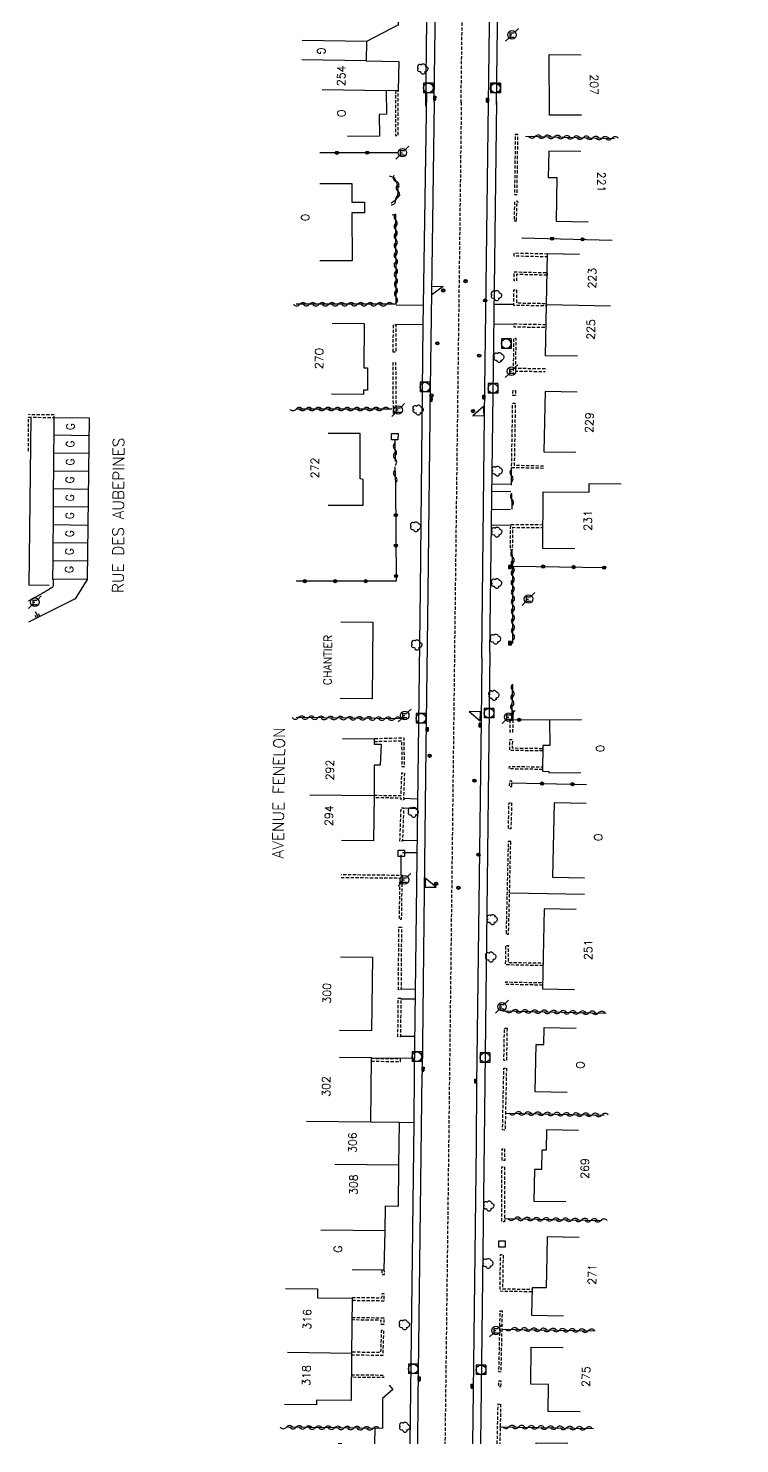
# Model space of a CAD drawing. Header units: millimetres. Extents: x 114000 to 119599, y 121000 to 124063.
# Drawn here: x 114000 to 114111, y 121000 to 121221.1 of the extents above; entities that cross this region are included whole.
import ezdxf
from ezdxf.enums import TextEntityAlignment as Align

# ---------------------------------------------------------------- set-up
doc = ezdxf.new("R2010")
doc.units = ezdxf.units.MM
doc.linetypes.add('DASHED', pattern=[0.75, 0.5, -0.25])
doc.layers.get('0').update_dxf_attribs({"linetype": 'CONTINUOUS'})
for name, color, linetype in [('W0001', 6, 'DASHED'), ('W0008', 7, 'CONTINUOUS'), ('W0100', 7, 'CONTINUOUS'), ('W0112', 1, 'DASHED'), ('W0211', 2, 'CONTINUOUS'), ('W0300', 7, 'CONTINUOUS'), ('W0310', 3, 'CONTINUOUS'), ('W0322', 7, 'CONTINUOUS'), ('W0330', 7, 'CONTINUOUS'), ('W0400', 7, 'CONTINUOUS'), ('W0420', 7, 'CONTINUOUS'), ('W0471', 7, 'CONTINUOUS'), ('W0984', 7, 'CONTINUOUS'), ('W0989', 7, 'CONTINUOUS'), ('W0991', 7, 'CONTINUOUS'), ('W1102', 7, 'CONTINUOUS')]:
    doc.layers.add(name, color=color, linetype=linetype)
doc.styles.get("Standard").update_dxf_attribs({"font": 'romans.shx', "width": 0.85})

# ---------------------------------------------------------------- blocks, each defined once
blk = doc.blocks.new('t310o')
at = {"color": 0, "linetype": 'Continuous'}
for centre, start, end in [((-0.5, 0.38), 216.8699, 323.1304), ((0.5, -0.37), 36.8699, 143.1303)]:
    blk.add_arc(centre, 0.625, start, end, dxfattribs=at)
blk = doc.blocks.new('t322o')
at = {"color": 0, "linetype": 'Continuous'}
for radius in [0.25, 0.15]:
    blk.add_circle((0, 0), radius, dxfattribs=at)
blk = doc.blocks.new('t211o')
at = {"color": 0, "linetype": 'Continuous'}
for p, q in [((-0.29, 0.5), (-0.29, 0)), ((0, 1), (0, 0)), ((0.29, 0.5), (0.29, 0))]:
    blk.add_line(p, q, dxfattribs=at)
blk = doc.blocks.new('T471')
for p, q in [((-0.333334, 0.333334), (-0.333334, -0.333334)), ((-0.333334, 0.333334), (0.333334, 0.333334)), ((-0.333334, 0), (0, 0)), ((0.500001, 0.500001), (1.000002, 1.000002)), ((-0.500001, -0.500001), (-1.000002, -1.000002)), ((-0.333334, -0.333334), (0.333334, -0.333334))]:
    blk.add_line(p, q)
blk.add_ellipse((0, 0), major_axis=(0.471405, 0.471405), ratio=1, start_param=5.4977871438, end_param=11.780972451)
blk = doc.blocks.new('T300')
for p, q in [((-0.8, 0.51), (-0.86, 0.34)), ((-0.86, 0.34), (-0.86, 0.17)), ((-0.86, 0.17), (-0.74, 0.06)), ((-0.69, 0.63), (-0.8, 0.51)), ((-0.8, -0.06), (-0.74, 0.06)), ((-0.74, 0.06), (-0.69, 0.11)), ((-0.57, 0.69), (-0.69, 0.63)), ((-0.46, 0.69), (-0.57, 0.69)), ((-0.29, 0.63), (-0.46, 0.69)), ((-0.29, 0.63), (-0.17, 0.74)), ((-0.23, 0.57), (-0.29, 0.63)), ((-0.17, 0.74), (-0.06, 0.8)), ((-0.06, 0.8), (0.06, 0.8)), ((0.06, 0.8), (0.23, 0.74)), ((0.23, 0.74), (0.34, 0.63)), ((0.34, 0.63), (0.4, 0.51)), ((0.46, 0.46), (0.34, 0.46)), ((0.4, 0.51), (0.4, 0.46)), ((0.57, 0.4), (0.46, 0.46)), ((0.57, 0.4), (0.69, 0.29)), ((0.69, 0.29), (0.74, 0.17)), ((0.74, 0.06), (0.69, -0.17)), ((0.74, 0.17), (0.74, 0.06)), ((-0.8, -0.17), (-0.8, -0.06)), ((-0.8, -0.23), (-0.8, -0.17)), ((-0.74, -0.34), (-0.8, -0.23)), ((-0.69, -0.4), (-0.74, -0.34)), ((-0.51, -0.46), (-0.69, -0.4)), ((-0.4, -0.46), (-0.51, -0.46)), ((-0.4, -0.46), (-0.34, -0.46)), ((-0.34, -0.46), (-0.34, -0.4)), ((-0.34, -0.51), (-0.34, -0.46)), ((-0.29, -0.63), (-0.34, -0.51)), ((-0.17, -0.74), (-0.29, -0.63)), ((-0.06, -0.8), (-0.17, -0.74)), ((0.06, -0.8), (-0.06, -0.8)), ((0.17, -0.74), (0.06, -0.8)), ((0.23, -0.69), (0.17, -0.74)), ((0.29, -0.46), (0.23, -0.46)), ((0.29, -0.63), (0.23, -0.69)), ((0.46, -0.4), (0.29, -0.46)), ((0.34, -0.51), (0.29, -0.63)), ((0.34, -0.51), (0.34, -0.46)), ((0.57, -0.34), (0.46, -0.4)), ((0.63, -0.29), (0.57, -0.34)), ((0.69, -0.17), (0.63, -0.29))]:
    blk.add_line(p, q)
blk = doc.blocks.new('T400')
for p, q in [((-0.15, 0.3), (0.15, 0.3)), ((-0.15, -0.25), (-0.15, 0.3)), ((-0.15, 0.15), (0.15, 0.15)), ((-0.15, 0), (0.15, 0)), ((0.15, 0.3), (0.15, -0.25)), ((-0.15, -0.15), (0.15, -0.15)), ((-0.15, -0.25), (-0.15, -0.3)), ((-0.15, -0.3), (0.15, -0.3)), ((0.15, -0.3), (0.15, -0.25))]:
    blk.add_line(p, q)
blk = doc.blocks.new('T420')
for p, q in [((0.75, 0.75), (-0.75, 0.75)), ((-0.75, 0.75), (-0.75, -0.75)), ((0.75, 0.75), (0.75, -0.75)), ((0.75, -0.75), (-0.75, -0.75))]:
    blk.add_line(p, q)
blk.add_ellipse((0, 0), major_axis=(-0.53, 0.53), ratio=1, start_param=3.926991, end_param=10.210176)
blk = doc.blocks.new('t112o')
at = {"color": 0, "linetype": 'Continuous'}
for p, q in [((-0.5, 0.5), (0.5, 0.5)), ((-0.5, -0.5), (-0.5, 0.5)), ((0.5, 0.5), (0.5, -0.5)), ((0.5, -0.5), (-0.5, -0.5))]:
    blk.add_line(p, q, dxfattribs=at)
blk = doc.blocks.new('t330o')
at = {"color": 0, "linetype": 'Continuous'}
for p, q in [((0.25, -0.25), (-0.25, 0.25)), ((-0.25, -0.25), (0.25, 0.25)), ((-0.25, 0.25), (-0.25, -0.25)), ((0.25, 0.25), (-0.25, 0.25)), ((0.25, -0.25), (0.25, 0.25)), ((-0.25, -0.25), (0.25, -0.25)), ((-0.25, -0.25), (-0.25, -0.25))]:
    blk.add_line(p, q, dxfattribs=at)

msp = doc.modelspace()

# ---------------------------------------------------------------- linework, layer by layer
at = {"layer": 'W0001', "flags": 128}
for points in [[(114067.53, 121209.46), (114068.15, 121257.87), (114068.9, 121319.6), (114069.72, 121372.91), (114070.2, 121424.65), (114070.67, 121462.81), (114071.03, 121492.23), (114071.57, 121532.55), (114072.13, 121576.13), (114072.77, 121628.25), (114073.3, 121675.44), (114073.93, 121731.21), (114074.6, 121786.57), (114074.91, 121810.83), (114075.11, 121825.24), (114075.14, 121833.68), (114074.94, 121841.57), (114074.4, 121850.06), (114074.1, 121856.62), (114072.64, 121862.16), (114070.68, 121867.19), (114068.42, 121873.43), (114066.2, 121879.16), (114063.78, 121885.05), (114062.22, 121888.75)], [(114067.56, 121209.5), (114066.73, 121143.01), (114065.44, 121034.92), (114065.01, 121000)], [(114000, 121155.04), (114000.05, 121160.32)]]:
    msp.add_lwpolyline(points, dxfattribs=at)
at = {"layer": 'W0008', "flags": 128}
for points in [[(114000, 121362.76), (114001.79, 121362.74), (114060.4, 121362.19, -0.05748), (114061.55, 121362.05, -0.041809), (114063.05, 121361.54, -0.104366), (114064.27, 121360.68, -0.13222), (114064.83, 121359.62, -0.020955), (114065.02, 121358.6, -0.037642), (114065.06, 121358.03), (114064.49, 121309.45), (114064.29, 121292.15), (114063.89, 121258.95), (114063.46, 121224.98), (114063.26, 121209.54)], [(114071.8, 121209.38), (114072.53, 121266.18), (114073.15, 121315.87), (114073.5, 121344.65), (114073.64, 121353.4, -0.097447), (114073.84, 121354.32, -0.055715), (114074.64, 121355.74, -0.061445), (114075.59, 121356.75, -0.049076), (114077.02, 121357.73, -0.038367), (114079.07, 121358.66, -0.086402), (114080.07, 121358.84), (114110.91, 121358.96)], [(114073.04, 121209.18), (114073.51, 121245.72), (114073.5, 121247.35), (114074.35, 121311.68), (114074.73, 121344.34), (114074.86, 121352.53, -0.069797), (114075, 121353.42, -0.040869), (114075.56, 121354.85, -0.086716), (114076.31, 121355.87, -0.076953), (114077.47, 121356.69, -0.061389), (114079.64, 121357.45, -0.053466), (114082.26, 121357.73), (114111, 121357.76)], [(114003.83, 121135.01, -0.057018), (114003.86, 121133.96, -0.232365), (114003.72, 121133.72, -0.011995), (114002.92, 121133.23, -0.0039), (114000.41, 121131.81, -0.000229), (114000, 121131.58)]]:
    msp.add_lwpolyline(points, format="xyb", dxfattribs=at)
for points in [[(114062.05, 121208.9), (114062.26, 121226.87), (114062.27, 121228.2), (114062.57, 121252.07), (114062.58, 121253.3), (114063.37, 121319.76), (114063.41, 121321.12), (114063.8, 121357.3), (114063.47, 121358.7), (114062.89, 121359.45), (114060.28, 121361.02), (114001.78, 121361.54), (114000, 121361.56)], [(114062.14, 121211.16), (114061.62, 121177.77), (114061.58, 121174.75), (114061.48, 121164.48), (114061.12, 121133.37), (114060.19, 121058.03)], [(114063.32, 121209.6), (114062.7, 121164.83), (114062.36, 121132.99), (114062.05, 121108.75), (114061.78, 121086.24), (114061.43, 121057.74)], [(114070.76, 121122.76), (114071.2, 121160.58), (114071.81, 121209.4)], [(114071.99, 121123.53), (114072.51, 121163.93), (114073.08, 121209.62)], [(114061.62, 121177.77), (114057.4, 121177.8)], [(114072.67, 121177.97), (114075.78, 121177.97)], [(114061.58, 121174.75), (114057.37, 121174.79)], [(114072.62, 121174.91), (114075.77, 121174.84)], [(114000.11, 121134.06), (114000.45, 121160.31)], [(114072.35, 121149.89), (114075.3, 121149.85)], [(114072.33, 121148.78), (114075.29, 121148.74)], [(114072.28, 121145.97), (114075.25, 121145.93)], [(114072.24, 121143.51), (114075.22, 121143.47)], [(114003.26, 121134.03), (114000, 121134.07)], [(114072, 121123.56), (114071.21, 121056.45), (114071.13, 121047.18), (114070.54, 121000)], [(114070.77, 121122.8), (114070.65, 121112.92), (114069.94, 121056.15), (114069.88, 121046.71), (114069.4, 121008.25), (114069.29, 121000)], [(114060.73, 121100.68), (114058.55, 121100.75)], [(114060.72, 121099.18), (114058.56, 121099.26)], [(114060.65, 121094.14), (114058.39, 121094.22)], [(114060.62, 121092.27), (114058.39, 121092.27)], [(114075.11, 121086.04), (114086.76, 121085.82)], [(114060.34, 121070.95), (114058.15, 121070.97)], [(114060.33, 121069.41), (114058.12, 121069.43)], [(114060.28, 121063.58), (114058.07, 121063.6)], [(114060.21, 121060.14), (114053.52, 121060.2)], [(114060.2, 121058.02), (114060.13, 121050.12), (114059.52, 121000)], [(114061.41, 121057.76), (114060.8, 121006.96), (114060.72, 121000)], [(114060.13, 121050.12), (114057.92, 121050.16)], [(114056.28, 121009.13), (114056.87, 121008.46), (114055.29, 121007.07), (114055.29, 121002.38)], [(114054.05, 121002.36), (114054.04, 121000)]]:
    msp.add_lwpolyline(points, dxfattribs=at)
for points in [[(114062.95, 121180.78), (114064.72, 121180.75), (114062.96, 121179.41)], [(114071.11, 121160.61), (114071.03, 121162.01), (114069.36, 121160.54)], [(114070.48, 121112.9), (114070.56, 121114.28), (114068.78, 121114.35)], [(114061.92, 121088.34), (114061.91, 121086.94), (114063.65, 121086.94)]]:
    msp.add_lwpolyline(points, close=True, dxfattribs=at)
at = {"layer": 'W0100', "flags": 128}
for points in [[(114053.14, 121262.69), (114058.14, 121262.57), (114058.03, 121257.99), (114058.03, 121251.99), (114057.98, 121246.1), (114057.94, 121241.99), (114057.86, 121236.97), (114057.8, 121231.96), (114057.8, 121226.82), (114057.71, 121221.59), (114057.76, 121221.59), (114052.75, 121218.99), (114052.7, 121215.97), (114057.8, 121215.88), (114057.72, 121211.37), (114055.86, 121211.28), (114055.89, 121207.63), (114054.77, 121207.62), (114054.8, 121204.2), (114049.81, 121204.16)], [(114086.3, 121207.5), (114081.3, 121207.49), (114081.28, 121216.98), (114086.28, 121216.93)], [(114086.2, 121201.8), (114081.21, 121201.88), (114081.14, 121197.77), (114082.48, 121197.75), (114082.37, 121190.92), (114087.37, 121190.84)], [(114045.5, 121196.83), (114050.5, 121196.84), (114050.5, 121193.92), (114052.48, 121193.92), (114052.48, 121192.24), (114050.5, 121192.24), (114050.51, 121184.76), (114045.51, 121184.76)], [(114085.71, 121169.84), (114080.71, 121169.89), (114080.84, 121177.9), (114081.03, 121185.89), (114086.03, 121185.77)], [(114047.43, 121175.01), (114052.41, 121174.96), (114052.34, 121168.03), (114052.94, 121168.02), (114052.91, 121164.56), (114052.32, 121164.56), (114052.31, 121163.88), (114047.31, 121163.93)], [(114085.65, 121164.22), (114080.65, 121164.33), (114080.45, 121154.92), (114085.45, 121154.88)], [(114046.77, 121146.56), (114052.23, 121146.56), (114052.27, 121150.6), (114051.77, 121150.69), (114051.77, 121157.77), (114046.77, 121157.77)], [(114085.28, 121139.78), (114080.28, 121139.83), (114080.35, 121148.68), (114087.5, 121148.62), (114087.52, 121149.97), (114092.52, 121149.93)], [(114048.78, 121128.38), (114053.78, 121128.32), (114053.64, 121116.31), (114048.64, 121116.37)], [(114086.34, 121113.03), (114081.34, 121112.99), (114081.37, 121109.02), (114080.29, 121109.02), (114080.22, 121105.02), (114081.22, 121105), (114081.22, 121104.79), (114086.22, 121104.83)], [(114049.04, 121110.14), (114053.96, 121110.08), (114053.96, 121109.27), (114055.04, 121109.26), (114054.92, 121105.97), (114053.99, 121105.98), (114053.94, 121101.19), (114053.86, 121094.15), (114048.86, 121094.21)], [(114087.03, 121100.01), (114082.03, 121100.1), (114081.81, 121088.48), (114086.81, 121088.39)], [(114085.48, 121083.42), (114080.49, 121083.52), (114080.24, 121071.06), (114085.24, 121070.96)], [(114048.72, 121076.05), (114053.72, 121076), (114053.57, 121064.46), (114048.58, 121064.52)], [(114084.1, 121054.87), (114079.1, 121054.97), (114079.24, 121062.37), (114080.44, 121062.35), (114080.49, 121064.99), (114085.49, 121064.89)], [(114050.55, 121027.22), (114055.55, 121027.13), (114055.66, 121033.25), (114055.73, 121037.16), (114057.76, 121037.12), (114057.83, 121043.48), (114057.92, 121050.16), (114053.43, 121050.21), (114053.53, 121060.28), (114048.53, 121060.33)], [(114085.86, 121048.92), (114080.86, 121049), (114080.81, 121045.84), (114080.13, 121045.85), (114080.09, 121042.82), (114078.97, 121042.83), (114078.89, 121037.89), (114083.89, 121037.81)], [(114085.96, 121032.19), (114080.96, 121032.29), (114080.9, 121029.34), (114080.8, 121024.32), (114078.6, 121024.36), (114078.51, 121020.05), (114083.51, 121019.95)], [(114040.14, 121024.25), (114045.14, 121024.2), (114045.13, 121022.76), (114050.54, 121022.71), (114050.42, 121014.1), (114050.35, 121006.74), (114044.97, 121006.79), (114044.96, 121006.07), (114039.97, 121006.11)], [(114086.11, 121004.98), (114081.11, 121005.05), (114081.17, 121009.26), (114078.39, 121009.3), (114078.48, 121015.08), (114083.48, 121015)], [(114048.9, 121000), (114048.37, 121000.01)], [(114084.17, 121000.03), (114079.17, 121000.07), (114079.17, 121000)]]:
    msp.add_lwpolyline(points, dxfattribs=at)
msp.add_lwpolyline([(114009.16, 121134.97), (114003.84, 121135.02), (114003.85, 121137.96), (114003.88, 121140.76), (114003.92, 121143.55), (114003.93, 121146.38), (114003.95, 121149.17), (114003.97, 121151.96), (114004, 121154.76), (114004.02, 121157.55), (114004.03, 121160.27), (114009.49, 121160.2)], close=True, dxfattribs=at)
at = {"layer": 'W0112', "flags": 128}
for points in [[(114057.32, 121211.35), (114057.3, 121204.32), (114057.7, 121204.32), (114057.72, 121211.37)], [(114081.03, 121185.8), (114075.77, 121185.93), (114075.76, 121185.53), (114081.02, 121185.4)], [(114080.79, 121174.76), (114075.77, 121174.84), (114075.76, 121174.44), (114080.78, 121174.36)], [(114080.68, 121167.85), (114076.06, 121167.93), (114076.12, 121172.61), (114075.72, 121172.62), (114075.65, 121167.17), (114076.05, 121167.16), (114076.06, 121167.53), (114080.67, 121167.45)], [(114004.04, 121160.67), (114000, 121160.72)], [(114000, 121160.32), (114004.03, 121160.27), (114004.04, 121160.67)], [(114080.39, 121152.33), (114075.41, 121152.43), (114075.58, 121162.52), (114075.98, 121162.51), (114075.82, 121152.83), (114080.4, 121152.73)], [(114080.31, 121143.48), (114075.22, 121143.53), (114075.17, 121139.62), (114075.57, 121139.61), (114075.62, 121143.12), (114080.31, 121143.08)], [(114053.96, 121109.68), (114058.24, 121109.8), (114058.3, 121105.77), (114058.7, 121105.78), (114058.63, 121110.21), (114053.96, 121110.08)], [(114080.28, 121108.19), (114075.11, 121108.28), (114075.13, 121109.97), (114075.53, 121109.96), (114075.51, 121108.67), (114080.28, 121108.59)], [(114080.23, 121105.3), (114075.05, 121105.39), (114075.06, 121105.79), (114080.24, 121105.7)], [(114053.94, 121101.27), (114058.17, 121101.23), (114058.28, 121104.8), (114058.68, 121104.79), (114058.56, 121101.02), (114058.57, 121100.58), (114058.17, 121100.57), (114058.16, 121100.83), (114053.94, 121100.87)], [(114048.8, 121088.45), (114057.95, 121088.35), (114057.85, 121081.94), (114058.25, 121081.93), (114058.36, 121088.74), (114048.81, 121088.85)], [(114080.31, 121074.67), (114074.48, 121074.79), (114074.5, 121077.82), (114074.9, 121077.82), (114074.88, 121075.18), (114080.32, 121075.07)], [(114080.25, 121071.61), (114074.48, 121071.73), (114074.49, 121072.12), (114080.26, 121072.01)], [(114053.52, 121059.74), (114058.05, 121059.69), (114058.05, 121060.09), (114053.52, 121060.14)], [(114078.58, 121023.71), (114073.6, 121023.8), (114073.69, 121029.56), (114074.09, 121029.55), (114074, 121024.2), (114078.59, 121024.11)], [(114055.15, 121027.14), (114055.16, 121026.42), (114055.56, 121026.43), (114055.55, 121027.13)], [(114050.54, 121022.4), (114055.53, 121022.33), (114055.54, 121023.4), (114055.14, 121023.4), (114055.13, 121022.74), (114050.54, 121022.8)], [(114050.5, 121019.73), (114055.5, 121019.66), (114055.47, 121018.63), (114055.07, 121018.64), (114055.08, 121019.26), (114050.49, 121019.33)], [(114050.42, 121013.89), (114055.35, 121013.82), (114055.48, 121017.65), (114055.08, 121017.66), (114054.96, 121014.23), (114050.43, 121014.29)], [(114050.39, 121010.77), (114055.44, 121010.72), (114055.44, 121010.32), (114050.39, 121010.37)], [(114073.17, 121000), (114073.3, 121006.2), (114073.7, 121006.19)], [(114073.7, 121006.19), (114073.57, 121000)]]:
    msp.add_lwpolyline(points, dxfattribs=at)
for points in [[(114076.39, 121204.49), (114075.99, 121204.49), (114075.86, 121195.09), (114076.26, 121195.08)], [(114076.18, 121190.99), (114076.25, 121193.64), (114076.46, 121193.7), (114076.35, 121194.08), (114075.86, 121193.94), (114075.78, 121191)], [(114080.95, 121182.5), (114076.2, 121182.61), (114076.19, 121181.63), (114075.79, 121181.64), (114075.8, 121183.02), (114080.96, 121182.9)], [(114076.18, 121180.2), (114076.18, 121178.17), (114080.84, 121178.09), (114080.84, 121177.7), (114075.78, 121177.78), (114075.78, 121180.2)], [(114056.93, 121170.49), (114056.97, 121174.75), (114057.37, 121174.74), (114057.33, 121170.49)], [(114056.97, 121160.92), (114056.91, 121168.86), (114057.31, 121168.86), (114057.37, 121160.92)], [(114076.03, 121164.51), (114076.01, 121163.72), (114075.61, 121163.73), (114075.63, 121164.52)], [(114075.59, 121113.08), (114075.57, 121111.13), (114075.17, 121111.13), (114075.19, 121113.08)], [(114075.45, 121102.62), (114075.46, 121103.48), (114075.06, 121103.48), (114075.05, 121102.62)], [(114057.99, 121094.12), (114058.16, 121099.32), (114058.56, 121099.31), (114058.39, 121094.1)], [(114075.41, 121100.1), (114075.3, 121096.05), (114074.9, 121096.06), (114075.01, 121100.11)], [(114075.28, 121094.03), (114074.88, 121094.04), (114074.54, 121079.58), (114074.94, 121079.57)], [(114057.75, 121070.87), (114057.82, 121080.65), (114058.22, 121080.65), (114058.15, 121070.87)], [(114057.73, 121069.58), (114058.13, 121069.58), (114058.07, 121063.57), (114057.67, 121063.57)], [(114074.7, 121064.9), (114074.61, 121059.86), (114074.21, 121059.87), (114074.3, 121064.91)], [(114074.6, 121058.67), (114074.4, 121048.99), (114074, 121049), (114074.2, 121058.67)], [(114074.32, 121046.05), (114074.33, 121044.22), (114073.93, 121044.22), (114073.92, 121046.05)], [(114074.28, 121043.23), (114074.28, 121034.67), (114073.88, 121034.67), (114073.88, 121043.23)], [(114073.98, 121020.7), (114073.58, 121020.71), (114073.38, 121011.25), (114073.78, 121011.24)], [(114073.74, 121008.91), (114073.78, 121009.75), (114073.38, 121009.77), (114073.34, 121008.93)]]:
    msp.add_lwpolyline(points, close=True, dxfattribs=at)
at = {"layer": 'W0211', "flags": 128}
msp.add_lwpolyline([(114009.16, 121134.97), (114007.29, 121131.93), (114000, 121128.32)], dxfattribs=at)
at = {"layer": 'W0310', "flags": 128}
for points in [[(114077.57, 121204.19), (114091.45, 121203.86)], [(114056.76, 121191.92), (114057.31, 121192.03), (114057.37, 121177.97), (114041.77, 121177.97)], [(114056.78, 121161.6), (114041.77, 121161.6)], [(114057.18, 121156.79), (114057.23, 121153.4)], [(114057.17, 121152.56), (114057.31, 121149.77)], [(114075.38, 121149.69), (114075.41, 121152.43)], [(114075.49, 121145.97), (114075.47, 121148.35)], [(114075.62, 121124.98), (114075.59, 121137.06), (114075.52, 121139.47)], [(114075.45, 121113.12), (114075.6, 121118.51)], [(114058.67, 121113.21), (114041.77, 121113.41)], [(114074, 121067.58), (114090.17, 121067.26)], [(114074.51, 121051.63), (114089.86, 121051.33)], [(114074.34, 121035.16), (114089.54, 121034.86)], [(114073.9, 121017.91), (114088.47, 121017.63)], [(114055.29, 121002.38), (114040.27, 121002.59)], [(114073.5, 121002.65), (114088.17, 121002.37)]]:
    msp.add_lwpolyline(points, dxfattribs=at)
msp.add_lwpolyline([(114056.3, 121198.01, -0.078509), (114056.9, 121197.81, -0.13206), (114057.19, 121197.55, -0.067682), (114057.44, 121196.99, -0.046098), (114057.62, 121196.1, -0.044458), (114057.64, 121195.26, -0.05586), (114057.52, 121194.61, -0.136576), (114057.26, 121194.19, -0.08642), (114056.6, 121193.77)], format="xyb", dxfattribs=at)
at = {"layer": 'W0322', "flags": 128}
for points in [[(114057.64, 121201.63), (114045.49, 121201.62)], [(114076.99, 121188.32), (114091.08, 121187.99)], [(114057.31, 121149.77), (114057.38, 121134.71), (114041.77, 121134.71)], [(114075.59, 121137.06), (114090.18, 121136.83)], [(114081.34, 121112.99), (114075.19, 121113.08)], [(114075.41, 121103.19), (114087.09, 121102.97)], [(114058.14, 121091.95), (114058.11, 121088.75)]]:
    msp.add_lwpolyline(points, dxfattribs=at)
at = {"layer": 'W1102', "flags": 128}
for points in [[(114052.75, 121218.99), (114042.75, 121219.16)], [(114052.7, 121215.97), (114042.7, 121216.14)], [(114055.86, 121211.28), (114045.86, 121211.45)], [(114080.84, 121177.9), (114090.84, 121177.7)], [(114004.02, 121157.55), (114009.45, 121157.48)], [(114004, 121154.76), (114009.43, 121154.69)], [(114003.97, 121151.96), (114009.4, 121151.89)], [(114003.95, 121149.17), (114009.38, 121149.1)], [(114003.93, 121146.38), (114009.36, 121146.31)], [(114003.92, 121143.55), (114009.35, 121143.47)], [(114003.88, 121140.76), (114009.31, 121140.68)], [(114003.85, 121137.96), (114009.28, 121137.89)], [(114053.94, 121101.19), (114043.94, 121101.3)], [(114053.43, 121050.21), (114043.43, 121050.32)], [(114057.83, 121043.48), (114047.84, 121043.59)], [(114055.66, 121033.25), (114045.66, 121033.36)], [(114050.42, 121014.1), (114040.43, 121014.24)]]:
    msp.add_lwpolyline(points, dxfattribs=at)

# ---------------------------------------------------------------- block references
at = {"layer": 'W0112'}
for p, rotation in [((114057.18, 121157.28), 89.47892524934464), ((114058.19, 121092.2), 90.03377785124158), ((114073.92, 121031.18), 269.2361695134024)]:
    msp.add_blockref('t112o', p, dxfattribs=dict(at, rotation=rotation))
at = {"layer": 'W0211', "rotation": 26.34537752330221}
msp.add_blockref('t211o', (114001.52, 121129.08), dxfattribs=at)
at = {"layer": 'W0300'}
for p in [(114061.58, 121214.7), (114073.08, 121179.31), (114073.47, 121169.65), (114060.87, 121161.43), (114073.2, 121151.89), (114060.47, 121143.2), (114073.13, 121142.37), (114073.1, 121134.35), (114060.65, 121124.75), (114072.93, 121125.65), (114072.69, 121116.87), (114060.11, 121098.6), (114072.42, 121081.84), (114072.2, 121076), (114071.88, 121037.11), (114071.76, 121028.14), (114058.72, 121018.57), (114058.77, 121002.57)]:
    msp.add_blockref('T300', p, dxfattribs=at)
at = {"layer": 'W0310'}
for p, rotation in [((114079.07, 121204.15), 358.6487906776596), ((114080.57, 121204.12), 358.6487906776596), ((114082.07, 121204.08), 358.6487906776596), ((114083.56, 121204.05), 358.6487906776596), ((114085.06, 121204.01), 358.6487906776596), ((114086.56, 121203.97), 358.6487906776596), ((114088.06, 121203.94), 358.6487906776596), ((114089.56, 121203.9), 358.6487906776596), ((114091.06, 121203.87), 358.6487906776596), ((114057.39, 121197.13), 290.5459810834531), ((114057.65, 121195.65), 270.8260543364416), ((114057.3, 121194.23), 226.0667889050992), ((114057.32, 121191.1), 270.204904011672), ((114057.32, 121189.6), 270.204904011672), ((114057.33, 121188.1), 270.204904011672), ((114057.33, 121186.6), 270.204904011672), ((114057.34, 121185.1), 270.204904011672), ((114057.34, 121183.6), 270.204904011672), ((114057.35, 121182.1), 270.204904011672), ((114057.36, 121180.6), 270.204904011672), ((114042.37, 121177.97), 180.0018191916609), ((114043.87, 121177.97), 180.0018191916609), ((114045.37, 121177.97), 180.0018191916609), ((114046.87, 121177.97), 180.0018191916609), ((114048.37, 121177.97), 180.0018191916609), ((114049.87, 121177.97), 180.0018191916609), ((114051.37, 121177.97), 180.0018191916609), ((114052.87, 121177.97), 180.0018191916609), ((114054.37, 121177.97), 180.0018191916609), ((114055.87, 121177.97), 180.0018191916609), ((114057.36, 121179.1), 270.204904011672), ((114041.78, 121161.6), 180.0018191916782), ((114043.28, 121161.6), 180.0018191916782), ((114044.78, 121161.6), 180.0018191916782), ((114046.28, 121161.6), 180.0018191916782), ((114047.78, 121161.6), 180.0018191916782), ((114049.28, 121161.6), 180.0018191916782), ((114050.78, 121161.6), 180.0018191916782), ((114052.28, 121161.6), 180.0018191916782), ((114053.78, 121161.6), 180.0018191916782), ((114055.28, 121161.6), 180.0018191916782), ((114057.2, 121155.29), 270.8987336529835), ((114057.22, 121153.79), 270.8987336529835), ((114057.25, 121151.06), 272.9404778112691), ((114075.4, 121151.19), 89.41418321173785), ((114075.48, 121147.47), 90.39946881535373), ((114075.55, 121138.48), 91.86253474425013), ((114075.59, 121136.98), 90.14304116010742), ((114075.6, 121135.48), 90.14304116010742), ((114075.6, 121133.98), 90.14304116010742), ((114075.61, 121132.48), 90.14304116010742), ((114075.61, 121130.98), 90.14304116010742), ((114075.61, 121129.48), 90.14304116010742), ((114075.62, 121127.98), 90.14304116010742), ((114075.62, 121126.48), 90.14304116010742), ((114075.58, 121117.62), 88.36661657430267), ((114075.54, 121116.12), 88.36661657430267), ((114075.49, 121114.62), 88.36661657430267), ((114042.17, 121113.41), 179.3183883585981), ((114043.67, 121113.39), 179.3183883585981), ((114045.17, 121113.37), 179.3183883585981), ((114046.67, 121113.35), 179.3183883585981), ((114048.17, 121113.34), 179.3183883585981), ((114049.67, 121113.32), 179.3183883585981), ((114051.17, 121113.3), 179.3183883585981), ((114052.67, 121113.28), 179.3183883585981), ((114054.17, 121113.26), 179.3183883585981), ((114055.67, 121113.25), 179.3183883585981), ((114057.17, 121113.23), 179.3183883585981), ((114075.5, 121067.55), 358.8813783499893), ((114077, 121067.52), 358.8813783499893), ((114078.5, 121067.49), 358.8813783499893), ((114080, 121067.46), 358.8813783499893), ((114081.49, 121067.43), 358.8813783499893), ((114082.99, 121067.4), 358.8813783499893), ((114084.49, 121067.37), 358.8813783499893), ((114085.99, 121067.34), 358.8813783499893), ((114087.49, 121067.31), 358.8813783499893), ((114088.99, 121067.28), 358.8813783499893), ((114076.01, 121051.6), 358.8813783499717), ((114077.5, 121051.57), 358.8813783499717), ((114079, 121051.54), 358.8813783499717), ((114080.5, 121051.51), 358.8813783499717), ((114082, 121051.48), 358.8813783499717), ((114083.5, 121051.45), 358.8813783499717), ((114085, 121051.42), 358.8813783499717), ((114086.5, 121051.39), 358.8813783499717), ((114088, 121051.36), 358.8813783499717), ((114089.5, 121051.33), 358.8813783499717), ((114075.84, 121035.13), 358.8813783499808), ((114077.33, 121035.1), 358.8813783499808), ((114078.83, 121035.07), 358.8813783499808), ((114080.33, 121035.04), 358.8813783499808), ((114081.83, 121035.01), 358.8813783499808), ((114083.33, 121034.98), 358.8813783499808), ((114084.83, 121034.95), 358.8813783499808), ((114086.33, 121034.92), 358.8813783499808), ((114087.83, 121034.89), 358.8813783499808), ((114089.33, 121034.86), 358.8813783499808), ((114075.4, 121017.88), 358.8971954837029), ((114076.9, 121017.85), 358.8971954837029), ((114078.4, 121017.82), 358.8971954837029), ((114079.9, 121017.79), 358.8971954837029), ((114081.4, 121017.76), 358.8971954837029), ((114082.9, 121017.73), 358.8971954837029), ((114084.4, 121017.71), 358.8971954837029), ((114085.9, 121017.68), 358.8971954837029), ((114087.4, 121017.65), 358.8971954837029), ((114040.29, 121002.59), 179.2161758559825), ((114041.79, 121002.57), 179.2161758559825), ((114043.29, 121002.54), 179.2161758559825), ((114044.79, 121002.52), 179.2161758559825), ((114046.29, 121002.5), 179.2161758559825), ((114047.79, 121002.48), 179.2161758559825), ((114049.29, 121002.46), 179.2161758559825), ((114050.79, 121002.44), 179.2161758559825), ((114052.29, 121002.42), 179.2161758559825), ((114053.79, 121002.4), 179.2161758559825), ((114075, 121002.62), 358.8971954837259), ((114076.49, 121002.59), 358.8971954837259), ((114077.99, 121002.57), 358.8971954837259), ((114079.49, 121002.54), 358.8971954837259), ((114080.99, 121002.51), 358.8971954837259), ((114082.49, 121002.48), 358.8971954837259), ((114083.99, 121002.45), 358.8971954837259), ((114085.49, 121002.42), 358.8971954837259), ((114086.99, 121002.39), 358.8971954837259)]:
    msp.add_blockref('t310o', p, dxfattribs=dict(at, rotation=rotation))
at = {"layer": 'W0322'}
for p, rotation in [((114048.14, 121201.62), 180.0644517872449), ((114052.89, 121201.63), 180.0644517872449), ((114081.74, 121188.21), 358.6487906776092), ((114086.49, 121188.1), 358.6487906776092), ((114068.23, 121181.58), 269.4348600591779), ((114064.74, 121180.12), 269.4348600591779), ((114071.28, 121178.57), 269.4348600591779), ((114063.83, 121171.85), 269.4348600591779), ((114070.36, 121169.94), 269.4348600591779), ((114062.91, 121163.72), 269.4348600591779), ((114069.39, 121161.27), 269.4348600591779), ((114057.33, 121145.02), 270.2488924070561), ((114057.35, 121140.27), 270.2488924070561), ((114080.34, 121136.99), 359.078099203158), ((114085.09, 121136.91), 359.078099203158), ((114089.84, 121136.83), 359.078099203158), ((114043.13, 121134.71), 180.001819191656), ((114047.88, 121134.71), 180.001819191656), ((114052.63, 121134.71), 180.001819191656), ((114057.38, 121135.52), 270.2488924070561), ((114076.59, 121113.06), 179.1570210585113), ((114062.62, 121107.44), 269.4348600591779), ((114069.61, 121103.55), 269.4348600591779), ((114080.16, 121103.1), 358.9142867893197), ((114084.91, 121103.01), 358.9142867893197), ((114070.23, 121091.99), 269.4348600591779), ((114063.63, 121087.45), 269.4348600591779), ((114067.11, 121086.83), 269.4348600591779)]:
    msp.add_blockref('t322o', p, dxfattribs=dict(at, rotation=rotation))
at = {"layer": 'W0330'}
for p in [(114075.16, 121136.92), (114075.16, 121125.03)]:
    msp.add_blockref('t330o', p, dxfattribs=at)
at = {"layer": 'W0400'}
for p, rotation in [((114063.41, 121210.14), 359.2506756424893), ((114071.65, 121209.84), 359.2602845784506), ((114062.84, 121163.09), 179.3868538131554), ((114071.09, 121163.47), 359.2861099660976), ((114062.24, 121111.57), 359.2697237037321), ((114070.49, 121112.23), 179.2884776153326), ((114061.59, 121058.5), 358.5676514529081), ((114069.8, 121056.64), 359.2884776153159), ((114060.99, 121010.14), 359.3090057664235), ((114069.26, 121008.99), 359.2729061289963)]:
    msp.add_blockref('T400', p, dxfattribs=dict(at, rotation=rotation))
at = {"layer": 'W0420'}
for p in [(114062.41, 121211.75), (114072.88, 121211.71), (114072.93, 121211.74), (114074.57, 121171.81), (114061.9, 121165.02), (114072.5, 121164.82), (114061.28, 121113.28), (114071.89, 121114.1), (114060.63, 121060.45), (114071.26, 121060.31), (114060.06, 121011.69), (114070.63, 121011.54)]:
    msp.add_blockref('T420', p, dxfattribs=at)
at = {"layer": 'W0471'}
for p in [(114075.47, 121220.03), (114058.36, 121201.63), (114075.4, 121167.51), (114057.72, 121161.45), (114001.02, 121131.42), (114078.04, 121131.92), (114058.73, 121113.73), (114074.96, 121113.49), (114058.69, 121088.06), (114073.91, 121068.25), (114072.97, 121017.67)]:
    msp.add_blockref('T471', p, dxfattribs=at)

# ---------------------------------------------------------------- texts
at = {"layer": 'W0984'}
msp.add_text('CHANTIER', height=1.25, rotation=89.3184, dxfattribs=at).set_placement((114046.71, 121122.4), align=Align.MIDDLE)
at = {"layer": 'W0989'}
for s, rotation, p in [('RUE DES AUBEPINES', 89.7681, (114014.03, 121144.98)), ('AVENUE FENELON', 89.371, (114039.05, 121101.64))]:
    msp.add_text(s, height=1.75, rotation=rotation, dxfattribs=at).set_placement(p, align=Align.MIDDLE)
at = {"layer": 'W0991'}
for s, rotation, p in [('G', 270.1323, (114045.72, 121217.52)), ('254', 88.9741, (114048.84, 121213.63)), ('207', 270.1323, (114088.29, 121212.25)), ('O', 88.9741, (114048.86, 121207.78)), ('221', 270.1323, (114089.42, 121197.04)), ('O', 89.4035, (114043.22, 121191.52)), ('223', 88.7713, (114087.98, 121182.03)), ('225', 88.7713, (114087.77, 121174.03)), ('27O', 89.4035, (114045.37, 121169.49)), ('229', 88.7713, (114087.54, 121159.48)), ('G', 89.234, (114006.56, 121158.84)), ('G', 89.234, (114006.55, 121156.13)), ('G', 89.234, (114006.53, 121153.33)), ('272', 89.4035, (114044.71, 121152.4)), ('G', 89.234, (114006.5, 121150.53)), ('G', 89.234, (114006.48, 121147.74)), ('G', 89.234, (114006.46, 121144.95)), ('231', 89.5125, (114087.32, 121144.19)), ('G', 89.234, (114006.45, 121142.12)), ('G', 89.234, (114006.41, 121139.33)), ('G', 89.234, (114006.38, 121136.53)), ('O', 89.3184, (114089.25, 121108.58)), ('292', 89.3184, (114047.05, 121105.21)), ('294', 89.3184, (114046.91, 121098.08)), ('O', 89.3184, (114088.94, 121094.7)), ('251', 89.3184, (114087.36, 121077.15)), ('300', 89.3184, (114046.59, 121070.35)), ('O', 89.3184, (114086.14, 121059.14)), ('302', 89.3184, (114046.47, 121055.8)), ('306', 89.3184, (114050.58, 121047.02)), ('269', 89.3184, (114086.84, 121042.98)), ('308', 89.3184, (114050.75, 121040.45)), ('G', 89.3184, (114048.31, 121030.39)), ('271', 88.8972, (114087.97, 121026.43)), ('316', 89.2162, (114043.5, 121019.42)), ('318', 89.2162, (114043.38, 121010.65)), ('275', 88.8972, (114087.02, 121010.48))]:
    msp.add_text(s, height=1.25, rotation=rotation, dxfattribs=at).set_placement(p, align=Align.MIDDLE)

doc.saveas('drawing.dxf')
